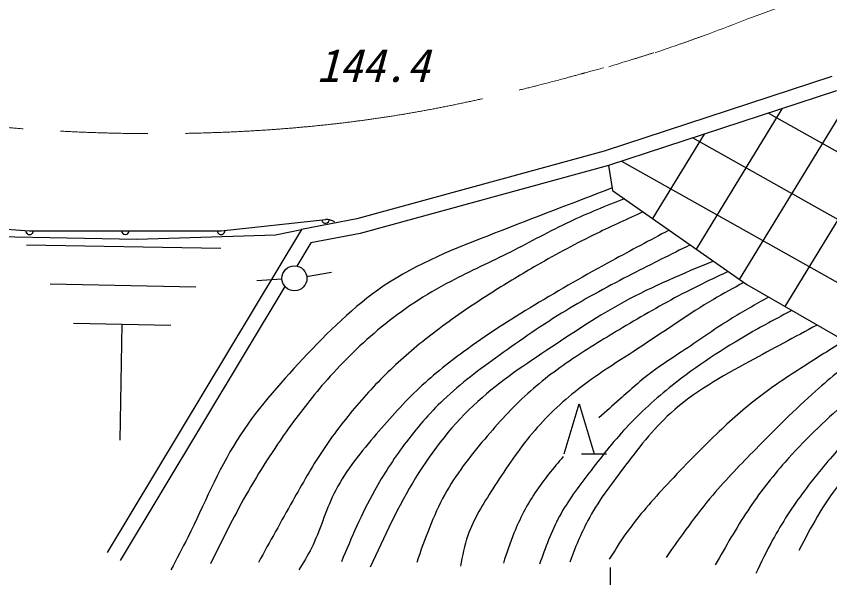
# Model space of a CAD drawing. Units: millimetres, scale not verified. Extents: x 40000 to 680000, y 20000 to 380000.
# Drawn here: x 342740 to 375297, y 248458 to 270934 of the extents above; entities that cross this region are included whole.
import ezdxf
from ezdxf.enums import TextEntityAlignment as Align

# ---------------------------------------------------------------- set-up
doc = ezdxf.new("R2010")
doc.units = ezdxf.units.MM
doc.header["$LTSCALE"] = 1000
doc.linetypes.add('CHAIN', pattern=[18.5, 12, -1.5, 3.5, -1.5])
for name, color, linetype, lineweight in [('M-BGD', 7, 'Continuous', 25), ('M-BMK', 2, 'CHAIN', 13), ('M-STR-STR3', 7, 'Continuous', 25)]:
    doc.layers.add(name, color=color, linetype=linetype, lineweight=lineweight)
doc.styles.add('ＭＳ ゴシック', font='')
doc.styles.get('ＭＳ ゴシック').set_extended_font_data('MS Gothic')

msp = doc.modelspace()

# ---------------------------------------------------------------- linework, layer by layer
at = {"layer": 'M-BGD'}
for p, q in [((379591, 269291), (373499, 259317)), ((375379, 268519), (366264, 265534)), ((375568, 267950), (366437, 264959)), ((376468, 268250), (371674, 260403)), ((373383, 267234), (369950, 261614)), ((372850, 267060), (387983, 258558)), ((370274, 266216), (368209, 262836)), ((369817, 266066), (386378, 256763)), ((366264, 265534), (356370, 262821)), ((366968, 265134), (383886, 255629)), ((366437, 264959), (356505, 262236)), ((366437, 264959), (366603, 263964)), ((366603, 263964), (371977, 260190)), ((350937, 262344), (355116, 262795)), ((356370, 262821), (354154, 262402)), ((341061, 262508), (343274, 262344)), ((341838, 262122), (347567, 262006)), ((343274, 262344), (350937, 262344)), ((354154, 262402), (346380, 249463)), ((347567, 262006), (353121, 262181)), ((353121, 262181), (354154, 262402)), ((356505, 262236), (354530, 261863)), ((343152, 261789), (350932, 261649)), ((354530, 261863), (353968, 260928)), ((354362, 260519), (355352, 260689)), ((344092, 260219), (349932, 260109)), ((353372, 260409), (352372, 260339)), ((371977, 260190), (377503, 257020)), ((353484, 260122), (346894, 249154)), ((345032, 258649), (348922, 258569)), ((346892, 253969), (346982, 258609)), ((364666, 253415), (365266, 255415)), ((365266, 255415), (365866, 253415)), ((365366, 253415), (366366, 253415))]:
    msp.add_line(p, q, dxfattribs=at)
msp.add_circle((353875, 260443), 500, dxfattribs=at)
for centre, radius, start, end in [((355116, 262795), 150, 186.1552, 6.1552), ((355170, 262298), 500, 51.1552, 96.1552), ((343274, 262344), 150, 175.7636, 0), ((347105, 262344), 150, 180, 0), ((350937, 262344), 150, 180, 6.1552)]:
    msp.add_arc(centre, radius, start, end, dxfattribs=at)
for points, knots in [([(366587, 264061), (365024, 263461), (363461, 262861), (361884, 262249), (360339, 261650), (358781, 261040), (357428, 260125), (356241, 259322), (355212, 258285), (354215, 257223), (353248, 256192), (352311, 255139), (351572, 253958), (350806, 252734), (350252, 251374), (349603, 250072), (349386, 249636), (349158, 249206), (348930, 248776)], [0, 0, 0, 0, 1, 1, 1, 2, 2, 2, 3, 3, 3, 4, 4, 4, 5, 5, 5, 6, 6, 6, 6]), ([(367077, 263632), (366342, 263339), (365607, 263046), (364893, 262709), (364089, 262330), (363311, 261894), (362516, 261495), (361723, 261096), (360912, 260733), (360126, 260319), (359622, 260054), (359128, 259768), (358653, 259453), (358201, 259154), (357767, 258829), (357348, 258484), (356569, 257843), (355845, 257136), (355177, 256379), (354636, 255767), (354132, 255123), (353655, 254459), (353033, 253593), (352458, 252693), (351934, 251765), (351428, 250868), (350970, 249945), (350512, 249021)], [0, 0, 0, 0, 1, 1, 1, 2, 2, 2, 3, 3, 3, 4, 4, 4, 5, 5, 5, 6, 6, 6, 7, 7, 7, 8, 8, 8, 9, 9, 9, 9]), ([(367831, 263102), (367210, 262820), (366590, 262539), (365977, 262241), (365164, 261845), (364366, 261419), (363582, 260969), (362984, 260625), (362394, 260267), (361811, 259896), (361080, 259431), (360361, 258945), (359666, 258425), (359061, 257972), (358474, 257493), (357920, 256978), (357373, 256469), (356859, 255926), (356374, 255357), (355873, 254769), (355402, 254155), (354977, 253511), (354556, 252874), (354179, 252208), (353805, 251541), (353344, 250719), (352889, 249895), (352433, 249071)], [0, 0, 0, 0, 1, 1, 1, 2, 2, 2, 3, 3, 3, 4, 4, 4, 5, 5, 5, 6, 6, 6, 7, 7, 7, 8, 8, 8, 9, 9, 9, 9]), ([(368870, 262372), (368103, 261966), (367337, 261559), (366575, 261143), (365533, 260574), (364499, 259987), (363483, 259373), (362511, 258786), (361555, 258174), (360639, 257502), (359986, 257023), (359353, 256513), (358768, 255955), (358156, 255372), (357598, 254736), (357047, 254085), (356446, 253373), (355855, 252643), (355451, 251815), (355109, 251115), (354901, 250345), (354553, 249645), (354404, 249345), (354229, 249059), (354054, 248772)], [0, 0, 0, 0, 1, 1, 1, 2, 2, 2, 3, 3, 3, 4, 4, 4, 5, 5, 5, 6, 6, 6, 7, 7, 7, 8, 8, 8, 8]), ([(369711, 261782), (368939, 261398), (368166, 261014), (367399, 260620), (366494, 260155), (365597, 259676), (364730, 259148), (363815, 258591), (362934, 257979), (362061, 257352), (361290, 256799), (360526, 256233), (359841, 255581), (359265, 255033), (358746, 254425), (358270, 253785), (357830, 253196), (357427, 252581), (357072, 251940), (356567, 251026), (356158, 250061), (355750, 249096)], [0, 0, 0, 0, 1, 1, 1, 2, 2, 2, 3, 3, 3, 4, 4, 4, 5, 5, 5, 6, 6, 6, 7, 7, 7, 7]), ([(370640, 261129), (369426, 260628), (368213, 260127), (367066, 259503), (366066, 258959), (365117, 258323), (364164, 257689), (363142, 257010), (362114, 256335), (361210, 255513), (360240, 254630), (359412, 253579), (358723, 252456), (358023, 251313), (357466, 250097), (356909, 248880)], [0, 0, 0, 0, 1, 1, 1, 2, 2, 2, 3, 3, 3, 4, 4, 4, 5, 5, 5, 5]), ([(371229, 260715), (370664, 260449), (370099, 260182), (369544, 259896), (368730, 259477), (367938, 259015), (367149, 258549), (366467, 258147), (365788, 257742), (365129, 257302), (364457, 256854), (363806, 256371), (363208, 255831), (362589, 255271), (362028, 254651), (361487, 254010), (360897, 253310), (360330, 252584), (359891, 251790), (359418, 250936), (359093, 250004), (358768, 249071)], [0, 0, 0, 0, 1, 1, 1, 2, 2, 2, 3, 3, 3, 4, 4, 4, 5, 5, 5, 6, 6, 6, 7, 7, 7, 7]), ([(371858, 260274), (371449, 260053), (371041, 259832), (370641, 259597), (369658, 259019), (368728, 258353), (367773, 257726), (366871, 257135), (365946, 256578), (365104, 255906), (364437, 255373), (363823, 254768), (363283, 254110), (362742, 253451), (362276, 252738), (361811, 252014), (361427, 251415), (361043, 250808), (360814, 250144), (360678, 249750), (360596, 249336), (360514, 248922)], [0, 0, 0, 0, 1, 1, 1, 2, 2, 2, 3, 3, 3, 4, 4, 4, 5, 5, 5, 6, 6, 6, 7, 7, 7, 7]), ([(372850, 259689), (372333, 259401), (371816, 259112), (371315, 258799), (370654, 258387), (370019, 257933), (369369, 257502), (368975, 257240), (368575, 256987), (368197, 256704), (367744, 256365), (367323, 255983), (366900, 255606), (366618, 255355), (366335, 255107), (366052, 254858)], [0, 0, 0, 0, 1, 1, 1, 2, 2, 2, 3, 3, 3, 4, 4, 4, 5, 5, 5, 5]), ([(373778, 259157), (373220, 258860), (372661, 258564), (372113, 258250), (371026, 257628), (369976, 256937), (368995, 256155), (368340, 255633), (367716, 255071), (367149, 254459), (366616, 253884), (366132, 253264), (365653, 252638), (365229, 252085), (364808, 251525), (364480, 250917), (364153, 250309), (363917, 249653), (363682, 248996)], [0, 0, 0, 0, 1, 1, 1, 2, 2, 2, 3, 3, 3, 4, 4, 4, 5, 5, 5, 6, 6, 6, 6]), ([(374796, 258573), (373896, 258092), (372997, 257612), (372092, 257119), (370978, 256513), (369857, 255888), (368931, 255046), (368211, 254392), (367610, 253605), (367014, 252818), (366507, 252149), (366004, 251479), (365615, 250746), (365333, 250215), (365111, 249651), (364889, 249087)], [0, 0, 0, 0, 1, 1, 1, 2, 2, 2, 3, 3, 3, 4, 4, 4, 5, 5, 5, 5]), ([(375885, 257948), (375333, 257602), (374782, 257255), (374233, 256903), (373638, 256522), (373047, 256135), (372487, 255706), (371883, 255244), (371316, 254735), (370766, 254209), (370042, 253519), (369349, 252801), (368671, 252064), (368114, 251460), (367567, 250842), (367099, 250169), (366880, 249853), (366678, 249524), (366476, 249196)], [0, 0, 0, 0, 1, 1, 1, 2, 2, 2, 3, 3, 3, 4, 4, 4, 5, 5, 5, 6, 6, 6, 6]), ([(376636, 257517), (375993, 256998), (375349, 256478), (374732, 255930), (373901, 255193), (373117, 254404), (372337, 253611), (371747, 253010), (371159, 252407), (370616, 251765), (369946, 250972), (369346, 250122), (368745, 249271)], [0, 0, 0, 0, 1, 1, 1, 2, 2, 2, 3, 3, 3, 4, 4, 4, 4]), ([(377752, 256923), (377137, 256443), (376523, 255963), (375929, 255457), (375070, 254724), (374254, 253937), (373509, 253087), (372970, 252471), (372467, 251822), (372013, 251141), (371546, 250441), (371131, 249706), (370716, 248971)], [0, 0, 0, 0, 1, 1, 1, 2, 2, 2, 3, 3, 3, 4, 4, 4, 4]), ([(378637, 256580), (378187, 256168), (377738, 255757), (377301, 255332), (376740, 254787), (376200, 254220), (375679, 253636), (375192, 253089), (374721, 252527), (374283, 251940), (373815, 251312), (373384, 250656), (373011, 249969), (372771, 249528), (372554, 249075), (372337, 248622)], [0, 0, 0, 0, 1, 1, 1, 2, 2, 2, 3, 3, 3, 4, 4, 4, 5, 5, 5, 5]), ([(379601, 256205), (378956, 255536), (378310, 254866), (377637, 254217), (376957, 253562), (376249, 252928), (375668, 252196), (375030, 251394), (374546, 250474), (374061, 249554)], [0, 0, 0, 0, 1, 1, 1, 2, 2, 2, 3, 3, 3, 3]), ([(364630, 253311), (364237, 252842), (363845, 252373), (363507, 251865), (363170, 251357), (362888, 250810), (362659, 250244), (362501, 249851), (362368, 249448), (362235, 249046)], [0, 0, 0, 0, 1, 1, 1, 2, 2, 2, 3, 3, 3, 3])]:
    msp.add_open_spline(points, degree=3, knots=knots, dxfattribs=at)
at = {"layer": 'M-BMK'}
msp.add_line((372242, 270917), (460271, 303392), dxfattribs=at)
for points in [[(368313, 269474), (368334, 269480), (368382, 269497), (368454, 269523), (368543, 269554), (368645, 269591), (368755, 269630), (368866, 269669), (368973, 269707), (369073, 269741), (369114, 269755), (369152, 269768), (369189, 269781), (369224, 269792), (369257, 269804), (369289, 269814), (369321, 269825), (369352, 269835), (369384, 269846), (369416, 269857), (369441, 269866), (369468, 269875), (369494, 269884), (369521, 269894), (369549, 269903), (369576, 269913), (369604, 269923), (369631, 269933), (369659, 269943), (369687, 269953), (369714, 269962), (369741, 269972), (369769, 269982), (369796, 269991), (369823, 270001), (369850, 270011), (369877, 270020), (369904, 270030), (369930, 270040), (369957, 270049), (369984, 270059), (370011, 270069), (370038, 270079), (370065, 270088), (370092, 270098), (370119, 270108), (370146, 270118), (370173, 270128), (370201, 270138), (370228, 270147), (370430, 270222), (370633, 270297), (370835, 270373), (371036, 270450), (371238, 270527), (371439, 270605), (371640, 270682), (371840, 270760), (372041, 270839), (372242, 270917)], [(366461, 268915), (366482, 268920), (366531, 268936), (366604, 268958), (366694, 268987), (366797, 269020), (366908, 269055), (367020, 269090), (367129, 269124), (367230, 269155), (367271, 269168), (367310, 269180), (367347, 269191), (367382, 269201), (367416, 269211), (367449, 269221), (367481, 269230), (367512, 269240), (367544, 269249), (367576, 269259), (367602, 269267), (367629, 269275), (367656, 269284), (367683, 269292), (367711, 269301), (367739, 269310), (367767, 269318), (367795, 269327), (367823, 269336), (367851, 269345), (367878, 269354), (367906, 269363), (367934, 269371), (367961, 269380), (367988, 269389), (368016, 269398), (368043, 269406), (368070, 269415), (368097, 269424), (368125, 269432), (368152, 269441), (368179, 269450), (368206, 269459), (368234, 269468), (368261, 269476)]]:
    msp.add_lwpolyline(points, dxfattribs=at)
msp.add_open_spline([(300930, 288872), (302317, 287313), (303704, 285753), (305160, 284260), (306900, 282476), (308739, 280785), (310680, 279219), (312537, 277722), (314488, 276338), (316531, 275109), (318859, 273709), (321308, 272510), (323803, 271429), (326106, 270431), (328448, 269533), (330840, 268778), (333243, 268020), (335696, 267407), (338181, 266996), (340407, 266627), (342658, 266421), (344913, 266315), (347319, 266203), (349729, 266206), (352133, 266344), (354103, 266456), (356069, 266660), (358016, 266976), (359959, 267292), (361884, 267720), (363790, 268210), (364108, 268292), (364425, 268375), (364742, 268461), (364954, 268518), (365165, 268576), (365375, 268634), (365399, 268640), (365422, 268647), (365446, 268653), (365450, 268654), (365454, 268655), (365457, 268657), (365461, 268658), (365465, 268659), (365469, 268660), (365473, 268661), (365477, 268662), (365481, 268663), (365486, 268664), (365491, 268666), (365496, 268667), (365500, 268668), (365505, 268670), (365510, 268671), (365803, 268752), (366097, 268831), (366391, 268910)], degree=3, knots=[0, 0, 0, 0, 1, 1, 1, 2, 2, 2, 3, 3, 3, 4, 4, 4, 5, 5, 5, 6, 6, 6, 7, 7, 7, 8, 8, 8, 9, 9, 9, 10, 10, 10, 11, 11, 11, 12, 12, 12, 13, 13, 13, 14, 14, 14, 15, 15, 15, 16, 16, 16, 17, 17, 17, 18, 18, 18, 19, 19, 19, 19], dxfattribs=at)
at = {"layer": 'M-STR-STR3'}
msp.add_line((366529, 241824), (366529, 248863), dxfattribs=at)

# ---------------------------------------------------------------- texts
at = {"layer": 'M-BGD', "style": 'ＭＳ ゴシック', "oblique": 15}
msp.add_text('144.4', height=1320, dxfattribs=at).set_placement((354767, 267912), align=Align.BOTTOM_LEFT)

doc.saveas('drawing.dxf')
